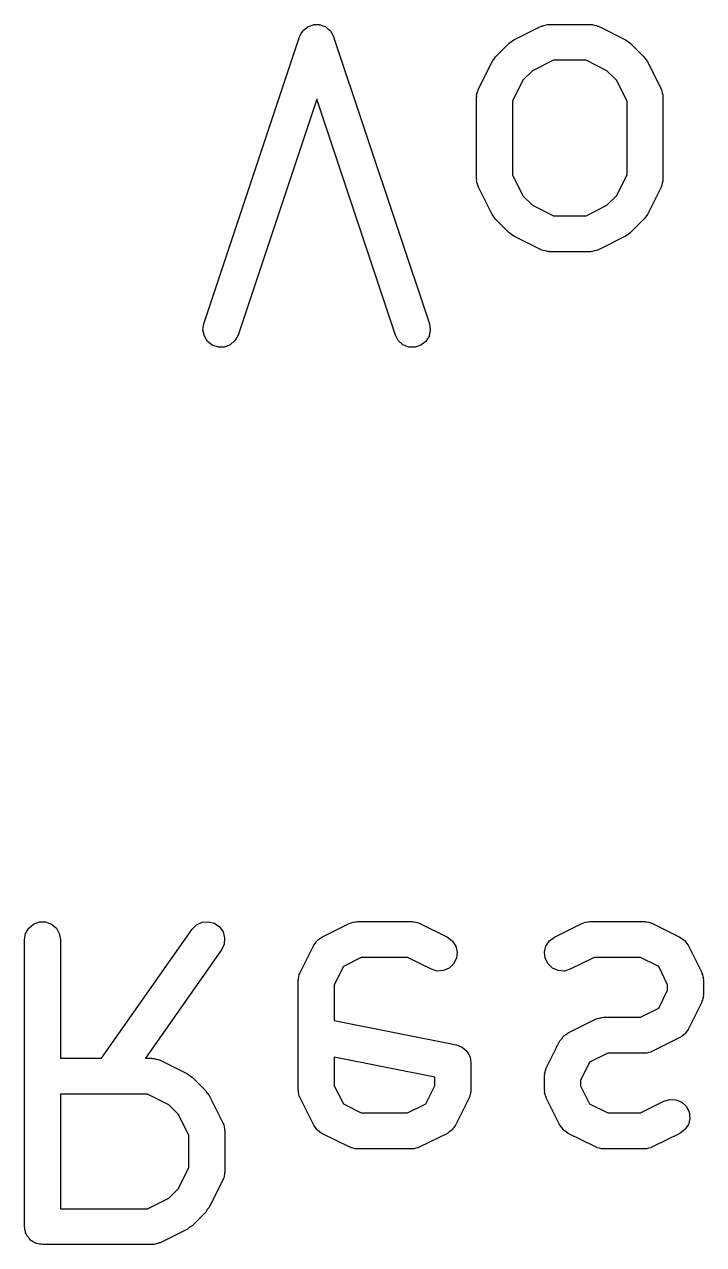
# Model space of a CAD drawing. Extents: x 91.3 to 189.8, y -113.5 to -60.4.
# Drawn here: x 177.421 to 179.312, y -73.458 to -70.058 of the extents above; entities that cross this region are included whole.
import ezdxf

# ---------------------------------------------------------------- set-up
doc = ezdxf.new("R2010")
doc.units = 0
doc.header["$MEASUREMENT"] = 0
doc.layers.add('BLACK', color=7, linetype='CONTINUOUS')

msp = doc.modelspace()

# ---------------------------------------------------------------- linework, layer by layer
at = {"layer": 'Black'}
for p, q in [((178.197, -70.0749), (178.203, -70.0704)), ((178.203, -70.0704), (178.209, -70.0655)), ((178.209, -70.0655), (178.21, -70.065)), ((178.21, -70.065), (178.211, -70.0641)), ((178.211, -70.0641), (178.218, -70.0618)), ((178.218, -70.0618), (178.225, -70.0591)), ((178.225, -70.0591), (178.226, -70.0591)), ((178.226, -70.0591), (178.227, -70.0586)), ((178.227, -70.0586), (178.235, -70.0588)), ((178.235, -70.0588), (178.242, -70.0586)), ((178.242, -70.0586), (178.243, -70.0591)), ((178.243, -70.0591), (178.245, -70.0591)), ((178.245, -70.0591), (178.252, -70.0618)), ((178.252, -70.0618), (178.259, -70.0641)), ((178.259, -70.0641), (178.26, -70.065)), ((178.26, -70.065), (178.261, -70.0655)), ((178.261, -70.0655), (178.266, -70.0704)), ((178.266, -70.0704), (178.272, -70.0749)), ((178.784, -70.1015), (178.86, -70.0634)), ((178.86, -70.0634), (178.863, -70.0626)), ((178.863, -70.0626), (178.865, -70.0611)), ((178.865, -70.0611), (178.871, -70.0601)), ((178.871, -70.0601), (178.877, -70.0584)), ((178.877, -70.0584), (178.88, -70.0586)), ((178.88, -70.0586), (178.882, -70.0581)), ((178.882, -70.0581), (178.997, -70.0581)), ((178.997, -70.0581), (179, -70.0586)), ((179, -70.0586), (179.002, -70.0584)), ((179.002, -70.0584), (179.008, -70.0601)), ((179.008, -70.0601), (179.014, -70.0611)), ((179.014, -70.0611), (179.016, -70.0626)), ((179.016, -70.0626), (179.019, -70.0634)), ((179.019, -70.0634), (179.095, -70.1015)), ((177.921, -70.8923), (178.187, -70.0923)), ((178.187, -70.0923), (178.188, -70.0911)), ((178.188, -70.0897), (178.192, -70.0835)), ((178.188, -70.0911), (178.188, -70.0897)), ((178.192, -70.0835), (178.196, -70.077)), ((178.196, -70.077), (178.197, -70.0761)), ((178.197, -70.0761), (178.197, -70.0749)), ((178.272, -70.0749), (178.273, -70.0761)), ((178.273, -70.0761), (178.274, -70.077)), ((178.274, -70.077), (178.277, -70.0835)), ((178.277, -70.0835), (178.281, -70.0897)), ((178.281, -70.0897), (178.282, -70.0911)), ((178.282, -70.0911), (178.282, -70.0923)), ((178.282, -70.0923), (178.549, -70.8923)), ((178.771, -70.1108), (178.777, -70.1062)), ((178.777, -70.1062), (178.784, -70.1015)), ((179.095, -70.1015), (179.102, -70.1062)), ((179.102, -70.1062), (179.108, -70.1108)), ((178.733, -70.1489), (178.771, -70.1108)), ((179.108, -70.1108), (179.146, -70.1489)), ((178.685, -70.2381), (178.723, -70.1619)), ((178.723, -70.1619), (178.728, -70.1555)), ((178.728, -70.1555), (178.733, -70.1489)), ((178.894, -70.1581), (178.836, -70.1873)), ((178.985, -70.1581), (178.894, -70.1581)), ((179.043, -70.1873), (178.985, -70.1581)), ((179.146, -70.1489), (179.151, -70.1555)), ((179.151, -70.1555), (179.156, -70.1619)), ((179.156, -70.1619), (179.194, -70.2381)), ((178.836, -70.1873), (178.809, -70.2139)), ((179.07, -70.2139), (179.043, -70.1873)), ((178.682, -70.2491), (178.683, -70.2434)), ((178.683, -70.2434), (178.684, -70.2409)), ((178.684, -70.2409), (178.685, -70.2381)), ((178.809, -70.2139), (178.78, -70.2723)), ((179.099, -70.2723), (179.07, -70.2139)), ((179.194, -70.2381), (179.195, -70.2409)), ((179.195, -70.2409), (179.196, -70.2434)), ((179.196, -70.2434), (179.197, -70.2491)), ((178.235, -70.2662), (178.016, -70.9239)), ((178.454, -70.9239), (178.235, -70.2662)), ((178.68, -70.2548), (178.682, -70.2491)), ((178.681, -70.2576), (178.68, -70.2548)), ((178.68, -70.2605), (178.681, -70.2576)), ((178.68, -70.489), (178.68, -70.2605)), ((178.78, -70.2723), (178.78, -70.4772)), ((179.099, -70.4772), (179.099, -70.2723)), ((179.197, -70.2491), (179.199, -70.2548)), ((179.199, -70.2548), (179.199, -70.2576)), ((179.199, -70.2576), (179.199, -70.2605)), ((179.199, -70.2605), (179.199, -70.489)), ((178.78, -70.4772), (178.809, -70.5356)), ((179.07, -70.5356), (179.099, -70.4772)), ((178.681, -70.4919), (178.68, -70.489)), ((178.68, -70.4948), (178.681, -70.4919)), ((178.682, -70.5004), (178.68, -70.4948)), ((178.683, -70.5061), (178.682, -70.5004)), ((178.684, -70.5086), (178.683, -70.5061)), ((178.685, -70.5114), (178.684, -70.5086)), ((178.723, -70.5876), (178.685, -70.5114)), ((179.194, -70.5114), (179.156, -70.5876)), ((179.195, -70.5086), (179.194, -70.5114)), ((179.196, -70.5061), (179.195, -70.5086)), ((179.197, -70.5004), (179.196, -70.5061)), ((179.199, -70.4948), (179.197, -70.5004)), ((179.199, -70.489), (179.199, -70.4919)), ((179.199, -70.4919), (179.199, -70.4948)), ((178.809, -70.5356), (178.836, -70.5622)), ((179.043, -70.5622), (179.07, -70.5356)), ((178.836, -70.5622), (178.894, -70.5914)), ((178.985, -70.5914), (179.043, -70.5622)), ((178.728, -70.594), (178.723, -70.5876)), ((178.733, -70.6006), (178.728, -70.594)), ((178.771, -70.6387), (178.733, -70.6006)), ((178.894, -70.5914), (178.985, -70.5914)), ((179.146, -70.6006), (179.108, -70.6387)), ((179.151, -70.594), (179.146, -70.6006)), ((179.156, -70.5876), (179.151, -70.594)), ((178.777, -70.6433), (178.771, -70.6387)), ((178.784, -70.6481), (178.777, -70.6433)), ((178.86, -70.6861), (178.784, -70.6481)), ((179.095, -70.6481), (179.019, -70.6861)), ((179.102, -70.6433), (179.095, -70.6481)), ((179.108, -70.6387), (179.102, -70.6433)), ((178.863, -70.687), (178.86, -70.6861)), ((178.865, -70.6884), (178.863, -70.687)), ((178.871, -70.6894), (178.865, -70.6884)), ((178.877, -70.6911), (178.871, -70.6894)), ((178.88, -70.6909), (178.877, -70.6911)), ((178.882, -70.6914), (178.88, -70.6909)), ((178.997, -70.6914), (178.882, -70.6914)), ((179, -70.6909), (178.997, -70.6914)), ((179.002, -70.6911), (179, -70.6909)), ((179.008, -70.6894), (179.002, -70.6911)), ((179.014, -70.6884), (179.008, -70.6894)), ((179.016, -70.687), (179.014, -70.6884)), ((179.019, -70.6861), (179.016, -70.687)), ((177.918, -70.9095), (177.921, -70.8923)), ((177.922, -70.9265), (177.918, -70.9095)), ((178.016, -70.9239), (178.007, -70.9392)), ((178.462, -70.9392), (178.454, -70.9239)), ((178.551, -70.9095), (178.548, -70.9265)), ((178.549, -70.8923), (178.551, -70.9095)), ((177.931, -70.9413), (177.922, -70.9265)), ((177.944, -70.9521), (177.931, -70.9413)), ((177.961, -70.9576), (177.944, -70.9521)), ((177.978, -70.9571), (177.961, -70.9576)), ((177.994, -70.9507), (177.978, -70.9571)), ((178.007, -70.9392), (177.994, -70.9507)), ((178.475, -70.9507), (178.462, -70.9392)), ((178.491, -70.9571), (178.475, -70.9507)), ((178.509, -70.9576), (178.491, -70.9571)), ((178.525, -70.9521), (178.509, -70.9576)), ((178.539, -70.9413), (178.525, -70.9521)), ((178.548, -70.9265), (178.539, -70.9413)), ((177.424, -72.591), (177.433, -72.576)), ((177.433, -72.576), (177.446, -72.5648)), ((177.446, -72.5648), (177.463, -72.5589)), ((177.463, -72.5589), (177.48, -72.5589)), ((177.48, -72.5589), (177.496, -72.5648)), ((177.496, -72.5648), (177.51, -72.576)), ((177.51, -72.576), (177.518, -72.591)), ((177.636, -72.939), (177.888, -72.5794)), ((177.888, -72.5794), (177.9, -72.5671)), ((177.9, -72.5671), (177.916, -72.5598)), ((177.916, -72.5598), (177.933, -72.5583)), ((177.933, -72.5583), (177.95, -72.5628)), ((177.95, -72.5628), (177.964, -72.5727)), ((177.964, -72.5727), (177.974, -72.587)), ((177.974, -72.587), (177.978, -72.6037)), ((178.249, -72.6015), (178.325, -72.5634)), ((178.325, -72.5634), (178.328, -72.5626)), ((178.328, -72.5626), (178.331, -72.5611)), ((178.331, -72.5611), (178.336, -72.5601)), ((178.336, -72.5601), (178.342, -72.5584)), ((178.342, -72.5584), (178.345, -72.5586)), ((178.345, -72.5586), (178.348, -72.5581)), ((178.348, -72.5581), (178.5, -72.5581)), ((178.5, -72.5581), (178.503, -72.5586)), ((178.503, -72.5586), (178.506, -72.5584)), ((178.506, -72.5584), (178.511, -72.5601)), ((178.511, -72.5601), (178.517, -72.5611)), ((178.517, -72.5611), (178.52, -72.5626)), ((178.52, -72.5626), (178.522, -72.5634)), ((178.522, -72.5634), (178.599, -72.6015)), ((178.897, -72.6015), (178.973, -72.5634)), ((178.973, -72.5634), (178.976, -72.5626)), ((178.976, -72.5626), (178.978, -72.5611)), ((178.978, -72.5611), (178.984, -72.5601)), ((178.984, -72.5601), (178.99, -72.5584)), ((178.99, -72.5584), (178.992, -72.5586)), ((178.992, -72.5586), (178.995, -72.5581)), ((178.995, -72.5581), (179.148, -72.5581)), ((179.148, -72.5581), (179.15, -72.5586)), ((179.15, -72.5586), (179.153, -72.5584)), ((179.153, -72.5584), (179.159, -72.5601)), ((179.159, -72.5601), (179.165, -72.5611)), ((179.165, -72.5611), (179.167, -72.5626)), ((179.167, -72.5626), (179.17, -72.5634)), ((179.17, -72.5634), (179.246, -72.6015)), ((177.421, -72.6081), (177.424, -72.591)), ((177.421, -73.4081), (177.421, -72.6081)), ((177.518, -72.591), (177.521, -72.6081)), ((177.521, -72.6081), (177.521, -72.939)), ((177.977, -72.621), (177.97, -72.6368)), ((177.978, -72.6037), (177.977, -72.621)), ((178.189, -72.7), (178.227, -72.6238)), ((178.227, -72.6238), (178.231, -72.6179)), ((178.231, -72.6179), (178.235, -72.6118)), ((178.235, -72.6118), (178.236, -72.611)), ((178.236, -72.611), (178.237, -72.6099)), ((178.237, -72.6099), (178.243, -72.6058)), ((178.243, -72.6058), (178.249, -72.6015)), ((178.599, -72.6015), (178.612, -72.6118)), ((178.612, -72.6118), (178.622, -72.6263)), ((178.873, -72.6263), (178.883, -72.6118)), ((178.883, -72.6118), (178.897, -72.6015)), ((179.246, -72.6015), (179.252, -72.6058)), ((179.252, -72.6058), (179.258, -72.6099)), ((179.258, -72.6099), (179.259, -72.611)), ((179.259, -72.611), (179.26, -72.6118)), ((179.26, -72.6118), (179.264, -72.6179)), ((179.264, -72.6179), (179.269, -72.6238)), ((179.269, -72.6238), (179.307, -72.7)), ((177.97, -72.6368), (177.758, -72.939)), ((178.622, -72.6263), (178.626, -72.6432)), ((178.626, -72.6432), (178.624, -72.6604)), ((178.869, -72.6432), (178.873, -72.6263)), ((178.871, -72.6604), (178.869, -72.6432)), ((178.309, -72.6835), (178.283, -72.7342)), ((178.359, -72.6581), (178.309, -72.6835)), ((178.488, -72.6581), (178.359, -72.6581)), ((178.554, -72.6909), (178.488, -72.6581)), ((178.57, -72.6959), (178.554, -72.6909)), ((178.604, -72.6879), (178.588, -72.6948)), ((178.616, -72.676), (178.604, -72.6879)), ((178.624, -72.6604), (178.616, -72.676)), ((178.879, -72.676), (178.871, -72.6604)), ((178.891, -72.6879), (178.879, -72.676)), ((178.907, -72.6948), (178.891, -72.6879)), ((178.941, -72.6909), (178.925, -72.6959)), ((179.007, -72.6581), (178.941, -72.6909)), ((179.136, -72.6581), (179.007, -72.6581)), ((179.187, -72.6835), (179.136, -72.6581)), ((179.212, -72.7342), (179.187, -72.6835)), ((178.183, -72.7224), (178.184, -72.7195)), ((178.183, -73.0271), (178.183, -72.7224)), ((178.184, -72.7167), (178.185, -72.7111)), ((178.184, -72.7195), (178.184, -72.7167)), ((178.185, -72.7111), (178.186, -72.7053)), ((178.186, -72.7053), (178.188, -72.7028)), ((178.188, -72.7028), (178.189, -72.7)), ((178.588, -72.6948), (178.57, -72.6959)), ((178.925, -72.6959), (178.907, -72.6948)), ((179.307, -72.7), (179.307, -72.7028)), ((179.307, -72.7028), (179.309, -72.7053)), ((179.309, -72.7053), (179.31, -72.711)), ((179.31, -72.711), (179.312, -72.7167)), ((179.312, -72.7167), (179.311, -72.7195)), ((179.311, -72.7195), (179.312, -72.7224)), ((179.312, -72.7224), (179.312, -72.7605)), ((178.283, -72.7342), (178.283, -72.8338)), ((179.187, -72.7994), (179.212, -72.7487)), ((179.212, -72.7487), (179.212, -72.7342)), ((179.307, -72.7828), (179.269, -72.859)), ((179.309, -72.7776), (179.307, -72.7801)), ((179.307, -72.7801), (179.307, -72.7828)), ((179.31, -72.7718), (179.309, -72.7776)), ((179.312, -72.7662), (179.31, -72.7718)), ((179.312, -72.7605), (179.311, -72.7633)), ((179.311, -72.7633), (179.312, -72.7662)), ((179.014, -72.8292), (179.016, -72.8278)), ((179.016, -72.8278), (179.022, -72.8268)), ((179.022, -72.8268), (179.028, -72.8251)), ((179.028, -72.8251), (179.03, -72.8253)), ((179.03, -72.8253), (179.033, -72.8248)), ((179.033, -72.8248), (179.136, -72.8248)), ((179.136, -72.8248), (179.187, -72.7994)), ((178.283, -72.8338), (178.624, -72.9019)), ((178.935, -72.8681), (179.011, -72.83)), ((179.011, -72.83), (179.014, -72.8292)), ((179.269, -72.859), (179.264, -72.8649)), ((178.874, -72.9667), (178.912, -72.8905)), ((178.912, -72.8905), (178.917, -72.8846)), ((178.917, -72.8846), (178.921, -72.8785)), ((178.921, -72.8785), (178.922, -72.8777)), ((178.922, -72.8777), (178.923, -72.8765)), ((178.923, -72.8765), (178.929, -72.8725)), ((178.929, -72.8725), (178.935, -72.8681)), ((179.246, -72.8814), (179.17, -72.9195)), ((179.252, -72.877), (179.246, -72.8814)), ((179.258, -72.873), (179.252, -72.877)), ((179.259, -72.8719), (179.258, -72.873)), ((179.26, -72.871), (179.259, -72.8719)), ((179.264, -72.8649), (179.26, -72.871)), ((178.624, -72.9019), (178.632, -72.9049)), ((178.632, -72.9049), (178.639, -72.9077)), ((178.639, -72.9077), (178.64, -72.908)), ((178.64, -72.908), (178.64, -72.9082)), ((178.64, -72.9082), (178.646, -72.9136)), ((178.646, -72.9136), (178.653, -72.9188)), ((178.653, -72.9188), (178.653, -72.9193)), ((178.653, -72.9193), (178.653, -72.9197)), ((178.653, -72.9197), (178.657, -72.9268)), ((178.657, -72.9268), (178.661, -72.9339)), ((179.045, -72.9248), (178.994, -72.9501)), ((179.148, -72.9248), (179.045, -72.9248)), ((179.15, -72.9243), (179.148, -72.9248)), ((179.153, -72.9244), (179.15, -72.9243)), ((179.159, -72.9228), (179.153, -72.9244)), ((179.165, -72.9217), (179.159, -72.9228)), ((179.167, -72.9203), (179.165, -72.9217)), ((179.17, -72.9195), (179.167, -72.9203)), ((177.521, -72.939), (177.636, -72.939)), ((177.758, -72.939), (177.776, -72.939)), ((177.776, -72.939), (177.779, -72.9395)), ((177.779, -72.9395), (177.782, -72.9394)), ((177.782, -72.9394), (177.788, -72.941)), ((177.788, -72.941), (177.793, -72.9421)), ((177.793, -72.9421), (177.796, -72.9435)), ((177.796, -72.9435), (177.799, -72.9443)), ((177.799, -72.9443), (177.875, -72.9824)), ((178.564, -72.9919), (178.283, -72.9358)), ((178.283, -72.9358), (178.283, -73.0153)), ((178.661, -72.9339), (178.661, -72.9344)), ((178.661, -72.9344), (178.662, -72.9349)), ((178.662, -72.9349), (178.663, -72.9429)), ((178.663, -72.9429), (178.664, -72.951)), ((178.664, -72.951), (178.664, -73.0271)), ((178.994, -72.9501), (178.969, -73.0008)), ((177.875, -72.9824), (177.881, -72.9872)), ((177.881, -72.9872), (177.888, -72.9918)), ((177.888, -72.9918), (177.926, -73.0299)), ((178.564, -73.0153), (178.564, -72.9919)), ((178.869, -72.9833), (178.871, -72.9777)), ((178.87, -72.9862), (178.869, -72.9833)), ((178.869, -72.989), (178.87, -72.9862)), ((178.869, -73.0271), (178.869, -72.989)), ((178.871, -72.9777), (178.872, -72.9719)), ((178.872, -72.9719), (178.874, -72.9694)), ((178.874, -72.9694), (178.874, -72.9667)), ((177.926, -73.0299), (177.93, -73.0365)), ((178.184, -73.03), (178.183, -73.0271)), ((178.184, -73.0329), (178.184, -73.03)), ((178.283, -73.0153), (178.309, -73.0661)), ((178.539, -73.0661), (178.564, -73.0153)), ((178.664, -73.0271), (178.664, -73.03)), ((178.664, -73.03), (178.664, -73.0329)), ((178.87, -73.03), (178.869, -73.0271)), ((178.869, -73.0329), (178.87, -73.03)), ((178.969, -73.0008), (178.969, -73.0153)), ((178.969, -73.0153), (178.994, -73.0661)), ((177.521, -73.039), (177.521, -73.3581)), ((177.764, -73.039), (177.521, -73.039)), ((177.823, -73.0682), (177.764, -73.039)), ((177.93, -73.0365), (177.935, -73.0429)), ((177.935, -73.0429), (177.973, -73.1191)), ((178.185, -73.0385), (178.184, -73.0329)), ((178.186, -73.0442), (178.185, -73.0385)), ((178.188, -73.0467), (178.186, -73.0442)), ((178.189, -73.0495), (178.188, -73.0467)), ((178.227, -73.1257), (178.189, -73.0495)), ((178.659, -73.0495), (178.621, -73.1257)), ((178.66, -73.0467), (178.659, -73.0495)), ((178.661, -73.0442), (178.66, -73.0467)), ((178.662, -73.0385), (178.661, -73.0442)), ((178.664, -73.0329), (178.662, -73.0385)), ((178.871, -73.0385), (178.869, -73.0329)), ((178.872, -73.0442), (178.871, -73.0385)), ((178.874, -73.0467), (178.872, -73.0442)), ((178.874, -73.0495), (178.874, -73.0467)), ((178.912, -73.1257), (178.874, -73.0495)), ((179.136, -73.0914), (179.201, -73.0586)), ((179.201, -73.0586), (179.218, -73.0537)), ((179.218, -73.0537), (179.235, -73.0547)), ((179.235, -73.0547), (179.251, -73.0616)), ((179.251, -73.0616), (179.264, -73.0735)), ((177.849, -73.0949), (177.823, -73.0682)), ((177.879, -73.1532), (177.849, -73.0949)), ((178.309, -73.0661), (178.359, -73.0914)), ((178.359, -73.0914), (178.488, -73.0914)), ((178.488, -73.0914), (178.539, -73.0661)), ((178.994, -73.0661), (179.045, -73.0914)), ((179.045, -73.0914), (179.136, -73.0914)), ((179.264, -73.0735), (179.272, -73.0891)), ((179.272, -73.0891), (179.274, -73.1063)), ((177.973, -73.1191), (177.974, -73.1218)), ((177.974, -73.1218), (177.976, -73.1243)), ((177.976, -73.1243), (177.977, -73.1301)), ((177.977, -73.1301), (177.978, -73.1357)), ((178.231, -73.1316), (178.227, -73.1257)), ((178.235, -73.1377), (178.231, -73.1316)), ((178.617, -73.1316), (178.612, -73.1377)), ((178.621, -73.1257), (178.617, -73.1316)), ((178.917, -73.1316), (178.912, -73.1257)), ((178.921, -73.1377), (178.917, -73.1316)), ((179.27, -73.1232), (179.26, -73.1377)), ((179.274, -73.1063), (179.27, -73.1232)), ((177.879, -73.2439), (177.879, -73.1532)), ((177.978, -73.1357), (177.978, -73.1386)), ((177.978, -73.1386), (177.979, -73.1414)), ((177.979, -73.1414), (177.979, -73.2557)), ((178.236, -73.1385), (178.235, -73.1377)), ((178.237, -73.1396), (178.236, -73.1385)), ((178.243, -73.1437), (178.237, -73.1396)), ((178.249, -73.1481), (178.243, -73.1437)), ((178.325, -73.1861), (178.249, -73.1481)), ((178.599, -73.1481), (178.522, -73.1861)), ((178.604, -73.1437), (178.599, -73.1481)), ((178.611, -73.1396), (178.604, -73.1437)), ((178.612, -73.1377), (178.611, -73.1385)), ((178.611, -73.1385), (178.611, -73.1396)), ((178.922, -73.1385), (178.921, -73.1377)), ((178.923, -73.1396), (178.922, -73.1385)), ((178.929, -73.1437), (178.923, -73.1396)), ((178.935, -73.1481), (178.929, -73.1437)), ((179.011, -73.1861), (178.935, -73.1481)), ((179.246, -73.1481), (179.17, -73.1861)), ((179.26, -73.1377), (179.246, -73.1481)), ((178.328, -73.187), (178.325, -73.1861)), ((178.331, -73.1884), (178.328, -73.187)), ((178.336, -73.1894), (178.331, -73.1884)), ((178.342, -73.1911), (178.336, -73.1894)), ((178.345, -73.1909), (178.342, -73.1911)), ((178.348, -73.1914), (178.345, -73.1909)), ((178.5, -73.1914), (178.348, -73.1914)), ((178.503, -73.1909), (178.5, -73.1914)), ((178.506, -73.1911), (178.503, -73.1909)), ((178.511, -73.1894), (178.506, -73.1911)), ((178.517, -73.1884), (178.511, -73.1894)), ((178.52, -73.187), (178.517, -73.1884)), ((178.522, -73.1861), (178.52, -73.187)), ((179.014, -73.187), (179.011, -73.1861)), ((179.016, -73.1884), (179.014, -73.187)), ((179.022, -73.1894), (179.016, -73.1884)), ((179.028, -73.1911), (179.022, -73.1894)), ((179.03, -73.1909), (179.028, -73.1911)), ((179.033, -73.1914), (179.03, -73.1909)), ((179.148, -73.1914), (179.033, -73.1914)), ((179.15, -73.1909), (179.148, -73.1914)), ((179.153, -73.1911), (179.15, -73.1909)), ((179.159, -73.1894), (179.153, -73.1911)), ((179.165, -73.1884), (179.159, -73.1894)), ((179.167, -73.187), (179.165, -73.1884)), ((179.17, -73.1861), (179.167, -73.187)), ((177.849, -73.3023), (177.879, -73.2439)), ((177.977, -73.267), (177.976, -73.2728)), ((177.978, -73.2614), (177.977, -73.267)), ((177.979, -73.2557), (177.978, -73.2586)), ((177.978, -73.2586), (177.978, -73.2614)), ((177.823, -73.3289), (177.849, -73.3023)), ((177.973, -73.2781), (177.935, -73.3543)), ((177.974, -73.2753), (177.973, -73.2781)), ((177.976, -73.2728), (177.974, -73.2753)), ((177.764, -73.3581), (177.823, -73.3289)), ((177.521, -73.3581), (177.764, -73.3581)), ((177.926, -73.3673), (177.888, -73.4054)), ((177.93, -73.3607), (177.926, -73.3673)), ((177.935, -73.3543), (177.93, -73.3607)), ((177.888, -73.4054), (177.881, -73.4099)), ((177.422, -73.4124), (177.421, -73.4081)), ((177.422, -73.4168), (177.422, -73.4124)), ((177.424, -73.4209), (177.422, -73.4168)), ((177.424, -73.4252), (177.424, -73.4209)), ((177.427, -73.429), (177.424, -73.4252)), ((177.428, -73.4331), (177.427, -73.429)), ((177.431, -73.4364), (177.428, -73.4331)), ((177.433, -73.4402), (177.431, -73.4364)), ((177.875, -73.4147), (177.799, -73.4528)), ((177.881, -73.4099), (177.875, -73.4147)), ((177.436, -73.443), (177.433, -73.4402)), ((177.439, -73.4464), (177.436, -73.443)), ((177.443, -73.4486), (177.439, -73.4464)), ((177.446, -73.4514), (177.443, -73.4486)), ((177.451, -73.4529), (177.446, -73.4514)), ((177.454, -73.4551), (177.451, -73.4529)), ((177.459, -73.4558), (177.454, -73.4551)), ((177.463, -73.4573), (177.459, -73.4558)), ((177.467, -73.4573), (177.463, -73.4573)), ((177.471, -73.4581), (177.467, -73.4573)), ((177.776, -73.4581), (177.471, -73.4581)), ((177.779, -73.4576), (177.776, -73.4581)), ((177.782, -73.4578), (177.779, -73.4576)), ((177.788, -73.4561), (177.782, -73.4578)), ((177.793, -73.4551), (177.788, -73.4561)), ((177.796, -73.4536), (177.793, -73.4551)), ((177.799, -73.4528), (177.796, -73.4536))]:
    msp.add_line(p, q, dxfattribs=at)

doc.saveas('drawing.dxf')
